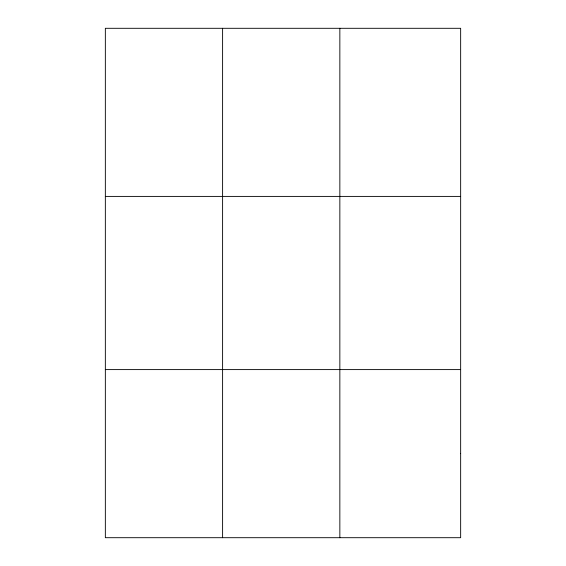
<?xml version="1.0" encoding="UTF-8"?>
<svg xmlns="http://www.w3.org/2000/svg" width="566" height="566" viewBox="0 0 566 566"><rect width="100%" height="100%" fill="white"/><g stroke="black" fill="none" stroke-linecap="round" stroke-linejoin="round"><path stroke-width="0.85" d="M222.601 28.3L222.601 537.7M339.848 28.3L339.848 537.7M105.347 196.402L460.653 196.402M105.347 369.598L460.653 369.598M460.653 453.649L460.653 537.7L105.347 537.7L105.347 28.3L460.653 28.3L460.653 453.649"/></g></svg>
